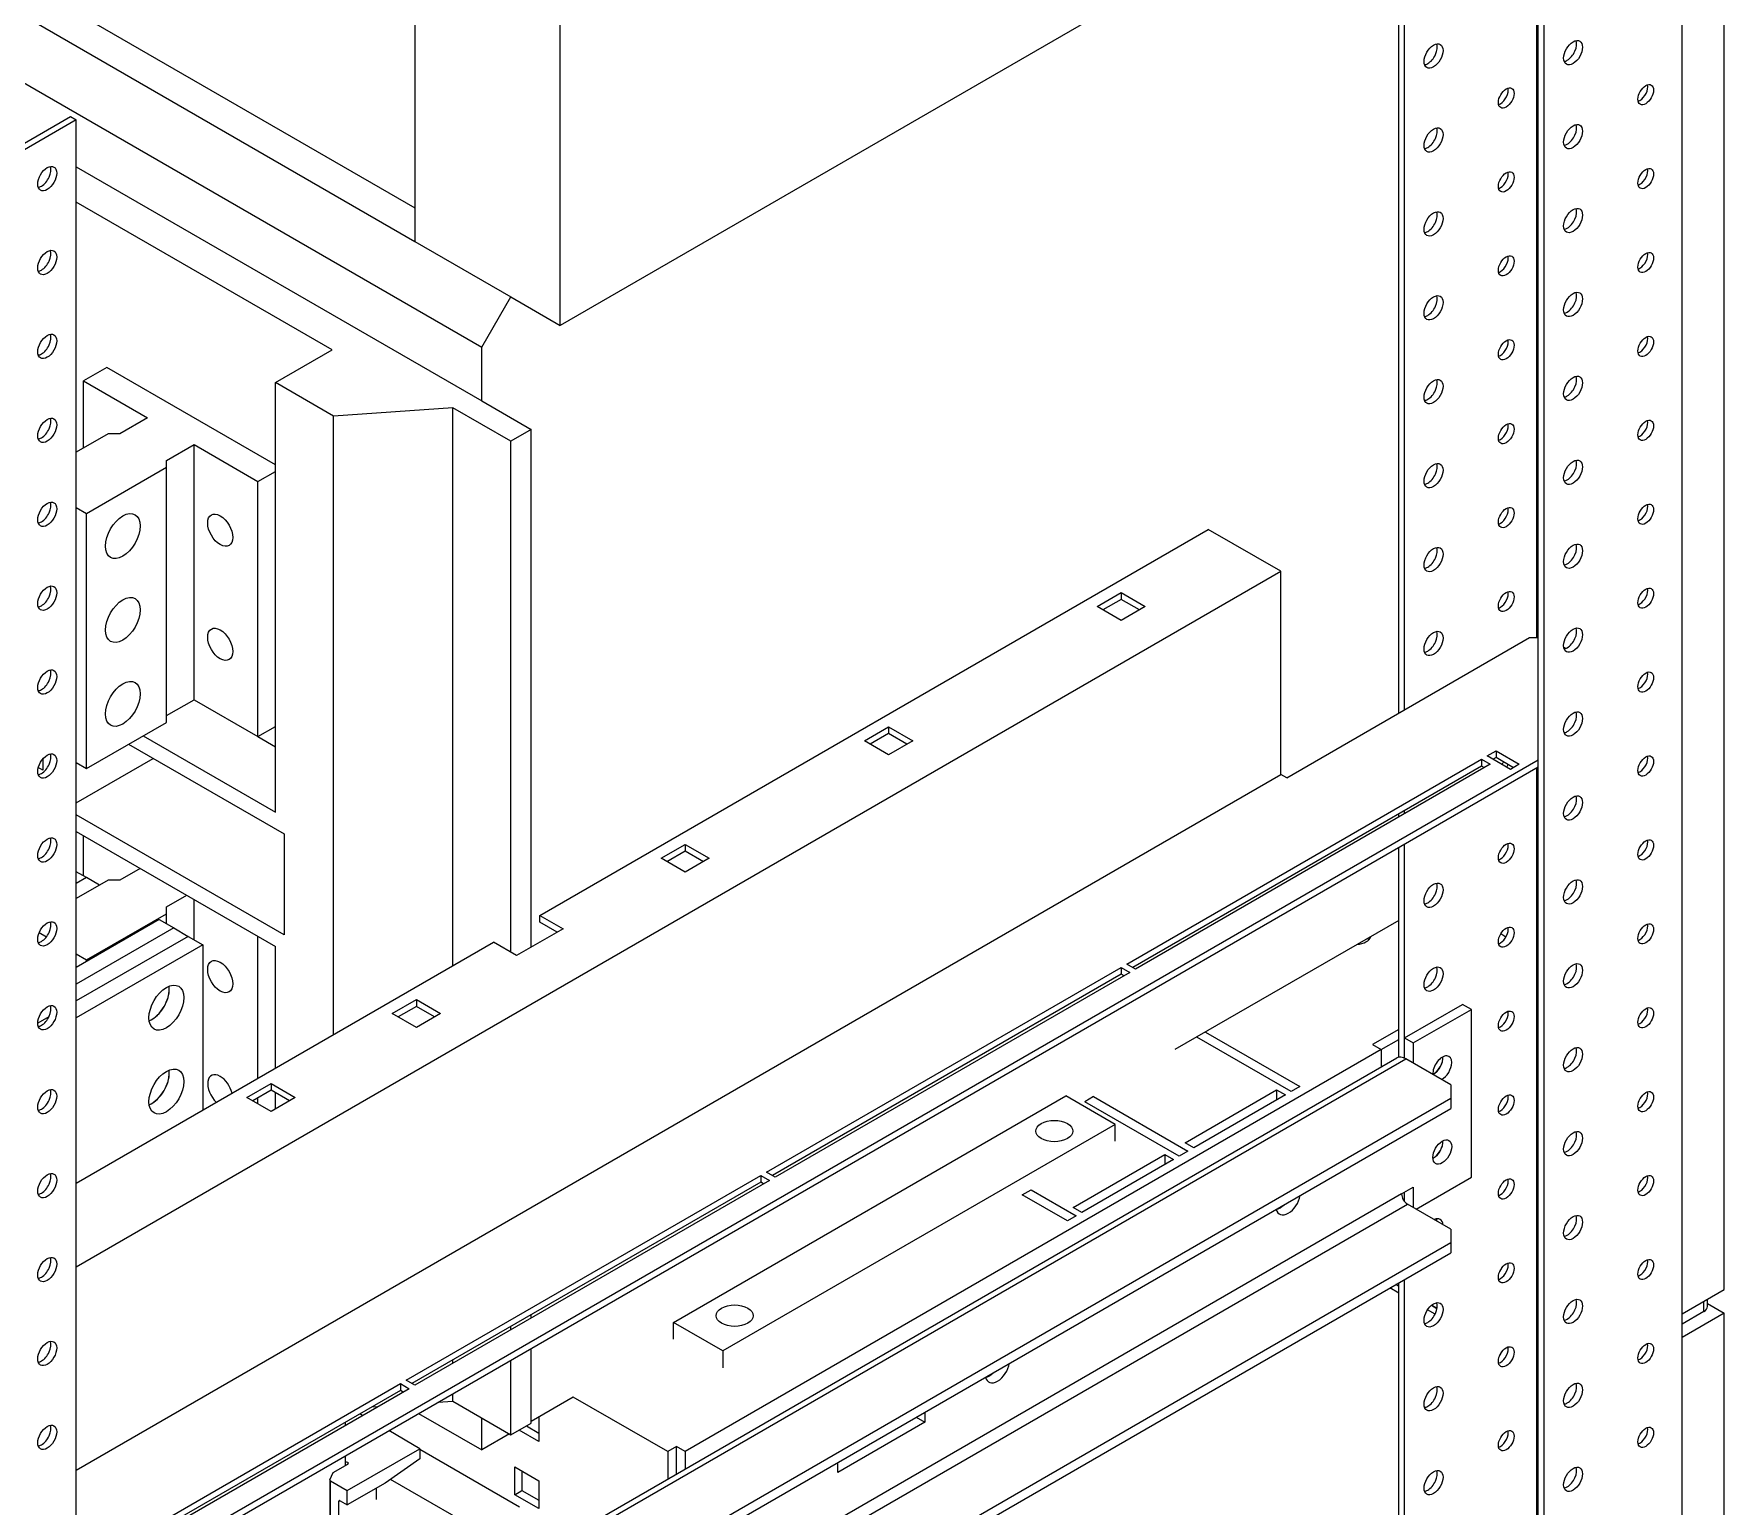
# Model space of a CAD drawing. Header units: millimetres. Extents: x -116965 to 323937, y 291661 to 566926.
# Drawn here: x -23646.8 to -23441.1, y 313918.3 to 314097.4 of the extents above; entities that cross this region are included whole.
import ezdxf

# ---------------------------------------------------------------- set-up
doc = ezdxf.new("R2010")
doc.units = ezdxf.units.MM
doc.layers.add('ALPHA', color=255, linetype='Continuous')

msp = doc.modelspace()

# ---------------------------------------------------------------- linework, layer by layer
at = {"layer": 'ALPHA'}
for p, q in [((-23463.943601, 314023.934124), (-23463.943601, 314209.074724)), ((-23480.737387, 314014.748538), (-23480.737387, 314200.195324)), ((-23480.03028, 314015.156786), (-23480.03028, 314199.787075)), ((-23446.265931, 313730.199479), (-23446.265931, 314199.685013)), ((-23463.766824, 313720.911831), (-23463.766824, 314190.397365)), ((-23463.059717, 313720.503582), (-23463.059717, 314189.989116)), ((-23441.139407, 313944.631894), (-23441.139407, 314186.72313)), ((-23759.867791, 314168.249893), (-23600.415211, 314076.189903)), ((-23776.838353, 314165.800403), (-23592.283483, 314059.247599)), ((-23761.635557, 314165.18803), (-23600.415211, 314072.10742)), ((-23600.415212, 314109.05389), (-23600.415211, 314072.10742)), ((-23512.026864, 314102.726043), (-23582.737542, 314061.901213)), ((-23582.737542, 314061.901213), (-23582.737542, 314098.847683)), ((-23658.397965, 314078.027023), (-23642.311286, 314087.314671)), ((-23641.604179, 314086.906423), (-23658.397965, 314077.210526)), ((-23642.311286, 314087.314671), (-23641.604179, 314086.906423)), ((-23641.604179, 313617.420889), (-23641.604179, 314086.906423)), ((-23641.604179, 314081.190944), (-23592.283483, 314052.715626)), ((-23610.491483, 314058.941413), (-23641.604179, 314076.904336)), ((-23600.415211, 314072.10742), (-23588.747949, 314065.371323)), ((-23592.283483, 314059.247599), (-23588.747949, 314065.371323)), ((-23588.747949, 314065.371323), (-23582.737542, 314061.901213)), ((-23617.385774, 314054.960992), (-23610.491483, 314058.941413)), ((-23592.283483, 314052.715626), (-23592.283483, 314059.247599)), ((-23637.89187, 314056.798109), (-23640.720297, 314055.165116)), ((-23640.720297, 314055.165116), (-23632.942123, 314050.674385)), ((-23640.720297, 314047.00015), (-23640.720297, 314055.165116)), ((-23617.385774, 314044.958909), (-23637.89187, 314056.798109)), ((-23617.385773, 314002.705211), (-23617.385774, 314054.960992)), ((-23610.314706, 314050.878509), (-23617.385774, 314054.960992)), ((-23592.283483, 314052.715626), (-23586.273076, 314049.245516)), ((-23632.942123, 314050.674385), (-23636.30088, 314048.735205)), ((-23595.819017, 314051.89913), (-23610.314706, 314050.878509)), ((-23610.314705, 313975.658763), (-23610.314706, 314050.878509)), ((-23595.819016, 313984.027853), (-23595.819017, 314051.89913)), ((-23588.747949, 314047.816647), (-23595.819017, 314051.89913)), ((-23637.715094, 314048.735205), (-23641.604179, 314046.489841)), ((-23636.30088, 314048.735205), (-23637.715094, 314048.735205)), ((-23586.273076, 314049.245516), (-23588.747949, 314047.816647)), ((-23586.273075, 313986.273219), (-23586.273076, 314049.245516)), ((-23630.644026, 314045.469219), (-23627.285269, 314047.408399)), ((-23627.285269, 314047.408399), (-23619.507094, 314042.917667)), ((-23627.285268, 314016.381529), (-23627.285269, 314047.408399)), ((-23588.747949, 313985.660848), (-23588.747949, 314047.816647)), ((-23640.366744, 314039.039308), (-23630.644026, 314044.652723)), ((-23630.644026, 314044.652723), (-23630.644026, 314045.469219)), ((-23630.644025, 314013.625853), (-23630.644026, 314044.652723)), ((-23619.507094, 314042.917667), (-23617.385774, 314044.142412)), ((-23619.507094, 314011.890798), (-23619.507094, 314042.917667)), ((-23641.604179, 314039.753742), (-23640.366744, 314039.039308)), ((-23640.366744, 314008.012439), (-23640.366744, 314039.039308)), ((-23585.212414, 313990.151578), (-23503.895134, 314037.100132)), ((-23495.056299, 314031.997028), (-23503.895134, 314037.100132)), ((-23641.604179, 313947.38757), (-23495.056299, 314031.997028)), ((-23495.056299, 314007.298006), (-23495.056299, 314031.997028)), ((-23517.436229, 314027.710421), (-23514.501736, 314029.404651)), ((-23514.501736, 314028.588155), (-23516.729122, 314027.302173)), ((-23514.501736, 314029.404651), (-23514.501736, 314028.588155)), ((-23514.501736, 314029.404651), (-23511.567242, 314027.710421)), ((-23512.274349, 314027.302173), (-23514.501736, 314028.588155)), ((-23514.501736, 314026.016191), (-23517.436229, 314027.710421)), ((-23511.567242, 314027.710421), (-23514.501736, 314026.016191)), ((-23494.349192, 314006.889758), (-23464.827484, 314023.934124)), ((-23464.827484, 314023.934124), (-23463.766824, 314023.934124)), ((-23460.424412, 314022.616754), (-23460.656886, 314022.750973)), ((-23630.644025, 314014.442349), (-23627.285268, 314016.381529)), ((-23627.285268, 314016.381529), (-23619.507094, 314011.890798)), ((-23640.366744, 314008.012439), (-23630.644025, 314013.625853)), ((-23633.472452, 314011.99286), (-23617.385773, 314002.705211)), ((-23619.507094, 314011.890798), (-23617.385773, 314013.115542)), ((-23619.507094, 314011.890798), (-23617.385773, 314010.666053)), ((-23545.7205, 314011.380489), (-23542.786007, 314013.07472)), ((-23542.786007, 314012.258223), (-23545.013393, 314010.972241)), ((-23542.786007, 314013.07472), (-23542.786007, 314012.258223)), ((-23542.786007, 314013.07472), (-23539.851514, 314011.380489)), ((-23540.55862, 314010.972241), (-23542.786007, 314012.258223)), ((-23635.240219, 314010.972239), (-23616.325113, 314000.051597)), ((-23542.786007, 314009.686259), (-23545.7205, 314011.380489)), ((-23539.851514, 314011.380489), (-23542.786007, 314009.686259)), ((-23469.954008, 314009.543372), (-23468.893348, 314010.155745)), ((-23467.125581, 314007.910379), (-23469.954008, 314009.543372)), ((-23468.893348, 314010.155745), (-23468.893348, 314009.339248)), ((-23468.893348, 314010.155745), (-23466.064921, 314008.522751)), ((-23645.670044, 314007.808315), (-23646.224811, 314008.128609)), ((-23645.670044, 314009.189477), (-23645.670044, 314007.808315)), ((-23641.604179, 314003.827894), (-23632.235015, 314009.237184)), ((-23463.766824, 314009.033062), (-23641.604179, 313906.358617)), ((-23641.604179, 314008.726872), (-23640.366744, 314008.012439)), ((-23641.604179, 313905.54212), (-23463.766824, 314008.216565)), ((-23513.794629, 313984.231978), (-23470.661115, 314009.135124)), ((-23470.661115, 314008.318627), (-23513.087522, 313983.82373)), ((-23469.600455, 314008.522751), (-23512.733969, 313983.619606)), ((-23470.661115, 314009.135124), (-23470.661115, 314008.318627)), ((-23470.661115, 314009.135124), (-23469.600455, 314008.522751)), ((-23470.307562, 314008.114503), (-23470.661115, 314008.318627)), ((-23468.893348, 314009.339248), (-23469.246902, 314009.135124)), ((-23466.772028, 314008.114503), (-23468.893348, 314009.339248)), ((-23466.064921, 314008.522751), (-23467.125581, 314007.910379)), ((-23463.943601, 313741.263008), (-23463.943601, 314008.114503)), ((-23641.604179, 313922.688548), (-23495.056299, 314007.298006)), ((-23494.349192, 314006.889758), (-23495.056299, 314007.298006)), ((-23616.325113, 313987.804148), (-23641.604179, 314002.399024)), ((-23480.737387, 314002.092841), (-23480.737387, 314002.501089)), ((-23480.03028, 314002.501089), (-23480.03028, 314002.909337)), ((-23641.604179, 314000.357783), (-23617.385773, 313986.375279)), ((-23640.720297, 313994.948494), (-23640.720297, 313999.847473)), ((-23616.325113, 314000.051597), (-23616.325113, 313987.804148)), ((-23570.469237, 313997.091799), (-23567.534744, 313998.78603)), ((-23567.534744, 313997.969533), (-23569.76213, 313996.683551)), ((-23567.534744, 313998.78603), (-23567.534744, 313997.969533)), ((-23567.534744, 313998.78603), (-23564.600251, 313997.091799)), ((-23565.307358, 313996.683551), (-23567.534744, 313997.969533)), ((-23480.737387, 313972.899682), (-23480.737387, 313998.418606)), ((-23480.03028, 313972.78965), (-23480.03028, 313998.826854)), ((-23640.366743, 313994.744369), (-23641.604179, 313995.458803)), ((-23633.826006, 313995.867052), (-23636.300879, 313994.438183)), ((-23567.534744, 313995.397569), (-23570.469237, 313997.091799)), ((-23564.600251, 313997.091799), (-23567.534744, 313995.397569)), ((-23640.366743, 313994.744369), (-23641.604179, 313994.029935)), ((-23640.366743, 313994.744369), (-23641.604179, 313994.029935)), ((-23637.715093, 313994.438183), (-23641.604179, 313992.192818)), ((-23638.775753, 313993.825811), (-23640.366743, 313994.744369)), ((-23636.300879, 313994.438183), (-23637.715093, 313994.438183)), ((-23630.644025, 313991.172197), (-23628.169152, 313992.601066)), ((-23630.644025, 313990.3557), (-23630.644025, 313991.172197)), ((-23627.285268, 313987.191776), (-23627.285268, 313992.090755)), ((-23631.527909, 313989.641266), (-23641.604179, 313983.823728)), ((-23640.366743, 313984.742286), (-23630.644025, 313990.3557)), ((-23631.527909, 313989.641266), (-23629.760142, 313988.620645)), ((-23630.644025, 313989.130955), (-23630.644025, 313990.3557)), ((-23585.212414, 313989.335082), (-23585.212414, 313990.151578)), ((-23585.212414, 313990.151578), (-23582.383986, 313988.518585)), ((-23583.091093, 313988.110337), (-23585.212414, 313989.335082)), ((-23480.737387, 313989.539206), (-23507.961613, 313973.821291)), ((-23646.109527, 313988.057884), (-23645.230562, 313987.550413)), ((-23629.760142, 313988.620645), (-23641.604179, 313981.782486)), ((-23629.760142, 313988.620645), (-23641.604179, 313981.782486)), ((-23627.992375, 313987.600024), (-23641.604179, 313979.741245)), ((-23627.992375, 313987.600024), (-23641.604179, 313979.741245)), ((-23629.760142, 313988.620645), (-23627.992375, 313987.600024)), ((-23627.992375, 313987.600024), (-23626.224608, 313986.579404)), ((-23619.507093, 313970.351536), (-23619.507093, 313987.600024)), ((-23582.383986, 313988.518585), (-23588.040841, 313985.252599)), ((-23467.688018, 313987.516501), (-23468.330911, 313987.887676)), ((-23641.604179, 313957.593777), (-23590.869268, 313986.885592)), ((-23626.224608, 313986.579404), (-23641.604179, 313977.700004)), ((-23641.604179, 313985.45672), (-23640.366743, 313984.742286)), ((-23626.224608, 313986.579404), (-23626.224608, 313966.473177)), ((-23617.385773, 313971.576281), (-23617.385773, 313986.375279)), ((-23588.040841, 313985.252599), (-23590.869268, 313986.885592)), ((-23640.366743, 313984.538162), (-23640.366743, 313984.742286)), ((-23557.635249, 313958.920584), (-23514.501736, 313983.82373)), ((-23514.501736, 313983.007233), (-23556.928142, 313958.512336)), ((-23513.441075, 313983.211357), (-23556.574589, 313958.308212)), ((-23514.501736, 313983.82373), (-23514.501736, 313983.007233)), ((-23514.501736, 313983.82373), (-23513.441075, 313983.211357)), ((-23514.148182, 313982.803109), (-23514.501736, 313983.007233)), ((-23512.733969, 313983.619606), (-23513.794629, 313984.231978)), ((-23603.172926, 313978.210316), (-23600.238433, 313979.904546)), ((-23600.238433, 313979.08805), (-23602.465819, 313977.802067)), ((-23600.238433, 313979.904546), (-23600.238433, 313979.08805)), ((-23600.238433, 313979.904546), (-23597.30394, 313978.210316)), ((-23598.011046, 313977.802067), (-23600.238433, 313979.08805)), ((-23480.03028, 313975.250516), (-23472.959212, 313979.332999)), ((-23478.96962, 313974.638143), (-23471.898552, 313978.720626)), ((-23471.898552, 313978.720626), (-23472.959212, 313979.332999)), ((-23471.898552, 313958.308212), (-23471.898552, 313978.720626)), ((-23644.94111, 313977.814667), (-23646.288762, 313977.0366)), ((-23644.94111, 313977.814667), (-23646.288762, 313977.0366)), ((-23600.238433, 313976.516085), (-23603.172926, 313978.210316)), ((-23597.30394, 313978.210316), (-23600.238433, 313976.516085)), ((-23493.818862, 313968.718543), (-23505.309347, 313975.352578)), ((-23504.248687, 313975.96495), (-23492.758202, 313969.330915)), ((-23480.737387, 313976.271136), (-23483.919367, 313974.434019)), ((-23482.858707, 313973.821647), (-23480.737387, 313975.046391)), ((-23480.03028, 313972.78965), (-23480.03028, 313975.250516)), ((-23480.03028, 313975.250516), (-23478.96962, 313974.638143)), ((-23478.96962, 313974.638143), (-23478.96962, 313972.188653)), ((-23641.604179, 313880.073126), (-23480.978503, 313972.810404)), ((-23641.604179, 313879.312167), (-23479.853503, 313972.698964)), ((-23482.858707, 313973.821647), (-23567.534744, 313924.933915)), ((-23483.919367, 313974.434019), (-23482.858707, 313973.821647)), ((-23482.858707, 313973.821647), (-23482.858707, 313971.724868)), ((-23474.373426, 313969.53504), (-23479.853503, 313972.698964)), ((-23620.850595, 313968.004109), (-23617.916102, 313969.698339)), ((-23617.916102, 313968.881842), (-23620.143489, 313967.59586)), ((-23617.916102, 313969.698339), (-23617.916102, 313968.881842)), ((-23617.916102, 313969.698339), (-23614.981609, 313968.004109)), ((-23615.688716, 313967.59586), (-23617.916102, 313968.881842)), ((-23617.385773, 313966.616064), (-23617.385773, 313968.575657)), ((-23506.723561, 313962.492757), (-23495.586629, 313968.922667)), ((-23495.586629, 313968.922667), (-23495.586629, 313967.697922)), ((-23495.586629, 313968.922667), (-23494.525969, 313968.310295)), ((-23492.758202, 313969.330915), (-23493.818862, 313968.718543)), ((-23474.373426, 313969.53504), (-23474.373426, 313967.902046)), ((-23641.604179, 313871.351326), (-23474.373426, 313967.902046)), ((-23641.604179, 313870.126581), (-23474.373426, 313966.677302)), ((-23617.916102, 313966.309878), (-23620.850595, 313968.004109)), ((-23619.507093, 313967.228437), (-23619.507093, 313967.963283)), ((-23614.981609, 313968.004109), (-23617.916102, 313966.309878)), ((-23568.948958, 313940.651472), (-23521.21925, 313968.208232)), ((-23515.208842, 313964.738122), (-23521.21925, 313968.208232)), ((-23507.430668, 313960.859764), (-23518.921153, 313967.493798)), ((-23517.860492, 313968.106171), (-23518.921152, 313967.493798)), ((-23517.860492, 313968.106171), (-23506.370007, 313961.472136)), ((-23494.525969, 313968.310295), (-23505.662901, 313961.880384)), ((-23474.373426, 313967.902046), (-23474.373426, 313966.677302)), ((-23515.208842, 313964.738122), (-23562.93855, 313937.181361)), ((-23515.208842, 313962.696881), (-23515.208842, 313964.738122)), ((-23505.662901, 313961.880384), (-23506.723561, 313962.492757)), ((-23520.335366, 313954.633977), (-23509.198435, 313961.063888)), ((-23508.137774, 313960.451515), (-23519.274706, 313954.021605)), ((-23509.198435, 313961.063888), (-23509.198435, 313959.839143)), ((-23509.198435, 313961.063888), (-23508.137774, 313960.451515)), ((-23506.370007, 313961.472136), (-23507.430668, 313960.859764)), ((-23601.47587, 313933.60919), (-23558.342356, 313958.512336)), ((-23558.342356, 313958.512336), (-23558.342356, 313957.695839)), ((-23558.342356, 313958.512336), (-23557.281696, 313957.899963)), ((-23556.574589, 313958.308212), (-23557.635249, 313958.920584)), ((-23478.616066, 313954.429853), (-23471.898552, 313958.308212)), ((-23480.383833, 313956.26697), (-23641.604179, 313863.18636)), ((-23558.342356, 313957.695839), (-23600.768763, 313933.200942)), ((-23557.281696, 313957.899963), (-23600.415209, 313932.996818)), ((-23557.988803, 313957.491715), (-23558.342356, 313957.695839)), ((-23521.042473, 313953.000984), (-23526.522551, 313956.164909)), ((-23526.52255, 313956.164908), (-23525.46189, 313956.77728)), ((-23525.46189, 313956.777281), (-23519.981813, 313953.613357)), ((-23480.383833, 313956.26697), (-23478.96962, 313957.083467)), ((-23480.03028, 313955.355739), (-23480.03028, 313956.471094)), ((-23480.03028, 313955.355739), (-23480.03028, 313956.471094)), ((-23478.96962, 313957.083467), (-23478.96962, 313954.633977)), ((-23641.604179, 313861.553367), (-23479.676727, 313955.042225)), ((-23519.274706, 313954.021605), (-23520.335366, 313954.633977)), ((-23474.373426, 313951.980363), (-23479.676727, 313955.042225)), ((-23519.981813, 313953.613357), (-23521.042473, 313953.000984)), ((-23474.373426, 313951.980363), (-23474.373426, 313950.34737)), ((-23641.604179, 313853.796649), (-23474.373426, 313950.34737)), ((-23474.373426, 313950.34737), (-23474.373426, 313949.122625)), ((-23641.604179, 313852.571904), (-23474.373426, 313949.122625)), ((-23480.03028, 313747.856218), (-23480.03028, 313945.856639)), ((-23468.38857, 313946.892012), (-23468.413488, 313946.906398)), ((-23480.737387, 313944.223646), (-23481.798047, 313944.836018)), ((-23480.737387, 313945.040142), (-23481.09094, 313945.244266)), ((-23481.09094, 313945.244266), (-23480.737387, 313945.040142)), ((-23480.737387, 313787.048054), (-23480.737387, 313945.44839)), ((-23446.265931, 313941.672094), (-23441.139407, 313944.631894)), ((-23476.305786, 313941.66506), (-23477.214036, 313942.189438)), ((-23476.078117, 313942.350111), (-23476.734599, 313942.729131)), ((-23476.734599, 313942.729131), (-23476.078117, 313942.350111)), ((-23443.614281, 313941.97828), (-23446.265931, 313940.447349)), ((-23441.139407, 313941.774156), (-23446.265931, 313938.814356)), ((-23443.614281, 313941.97828), (-23443.614281, 313943.203025)), ((-23443.174941, 313942.590652), (-23443.174941, 313943.456678)), ((-23443.174941, 313942.949372), (-23441.139407, 313941.774156)), ((-23441.139407, 313862.982236), (-23441.139407, 313941.774156)), ((-23588.747948, 313939.732914), (-23588.747948, 313940.141162)), ((-23586.273074, 313941.161783), (-23586.273074, 313941.570031)), ((-23568.948958, 313938.610233), (-23568.948958, 313940.651472)), ((-23562.93855, 313937.181361), (-23568.948958, 313940.651472)), ((-23595.819016, 313935.650431), (-23595.819016, 313936.05868)), ((-23588.747948, 313926.975154), (-23588.747948, 313936.05868)), ((-23586.273074, 313928.404023), (-23586.273074, 313937.487549)), ((-23562.93855, 313937.181361), (-23562.93855, 313935.140122)), ((-23600.415209, 313932.996818), (-23601.47587, 313933.60919)), ((-23641.604179, 313910.4411), (-23602.182976, 313933.200942)), ((-23601.122316, 313932.588569), (-23641.604179, 313909.216355)), ((-23602.182976, 313932.384445), (-23641.604179, 313909.624603)), ((-23602.182976, 313933.200942), (-23602.182976, 313932.384445)), ((-23602.182976, 313933.200942), (-23601.122316, 313932.588569)), ((-23601.829423, 313932.180321), (-23602.182976, 313932.384445)), ((-23595.819016, 313931.057637), (-23595.819016, 313931.976197)), ((-23581.146549, 313931.567947), (-23586.273074, 313928.608147)), ((-23569.656064, 313924.933915), (-23581.146549, 313931.56795)), ((-23606.779172, 313929.322582), (-23607.132725, 313929.526706)), ((-23605.68414, 313930.363047), (-23604.878824, 313930.419748)), ((-23599.973269, 313929.577737), (-23592.283482, 313925.138036)), ((-23597.63098, 313930.930059), (-23595.819016, 313931.057637)), ((-23595.819016, 313931.057637), (-23588.747948, 313926.975154)), ((-23538.366589, 313929.730831), (-23538.366589, 313928.506086)), ((-23608.900491, 313928.506086), (-23608.900491, 313928.097838)), ((-23599.796491, 313925.291129), (-23603.597191, 313927.485465)), ((-23592.283482, 313925.138036), (-23592.283482, 313929.016395)), ((-23588.747948, 313926.975154), (-23586.273074, 313928.404023)), ((-23585.336157, 313926.168866), (-23587.740318, 313927.556909)), ((-23586.856435, 313928.067219), (-23585.336157, 313927.189487)), ((-23585.336157, 313929.149076), (-23585.336157, 313926.168866)), ((-23538.366589, 313928.506086), (-23548.973191, 313922.382362)), ((-23539.42725, 313929.118459), (-23538.366589, 313928.506086)), ((-23608.635326, 313920.188026), (-23599.796491, 313925.291129)), ((-23599.796491, 313925.291129), (-23599.796491, 313924.066385)), ((-23588.924725, 313927.077216), (-23592.283482, 313925.138036)), ((-23568.595404, 313925.546288), (-23569.656064, 313924.933915)), ((-23568.595404, 313924.321543), (-23568.595404, 313925.546288)), ((-23567.534744, 313924.933915), (-23568.595404, 313925.546288)), ((-23610.35006, 313922.402773), (-23608.582293, 313923.423393)), ((-23608.900491, 313924.423603), (-23608.900491, 313923.239682)), ((-23599.796491, 313924.066385), (-23604.039132, 313921.101991)), ((-23587.687287, 313918.197816), (-23599.796491, 313925.189068)), ((-23569.656064, 313924.933915), (-23569.656064, 313921.61239)), ((-23568.595404, 313922.224762), (-23568.595404, 313924.321543)), ((-23567.534744, 313924.933915), (-23567.534744, 313922.837135)), ((-23548.973191, 313922.382362), (-23548.973191, 313923.607107)), ((-23610.769509, 313921.479983), (-23610.769509, 313903.10881)), ((-23610.76099, 313921.517341), (-23610.35006, 313922.402773)), ((-23610.696286, 313921.377921), (-23608.635326, 313920.188026)), ((-23610.696285, 313903.006748), (-23610.696286, 313921.377921)), ((-23604.039132, 313921.102502), (-23608.635326, 313918.448888)), ((-23604.039574, 313921.102247), (-23604.039132, 313921.101991)), ((-23604.039132, 313921.101991), (-23604.039132, 313921.102502)), ((-23590.869268, 313914.319457), (-23603.395677, 313921.551582)), ((-23588.270651, 313919.698131), (-23588.27065, 313923.086592)), ((-23588.27065, 313923.086592), (-23585.336157, 313921.392361)), ((-23587.386767, 313922.576281), (-23587.386767, 313920.208441)), ((-23585.336157, 313921.392361), (-23585.336157, 313918.0039)), ((-23608.635326, 313918.448888), (-23608.635326, 313920.188026)), ((-23605.099792, 313919.128514), (-23605.099792, 313920.49013)), ((-23588.270651, 313919.698131), (-23587.386767, 313920.208441)), ((-23585.336157, 313918.0039), (-23588.270651, 313919.698131)), ((-23587.386767, 313920.208441), (-23585.336157, 313919.024521)), ((-23609.695986, 313918.857136), (-23609.519209, 313918.959198)), ((-23609.695986, 313918.857136), (-23609.695986, 313904.372487)), ((-23609.519209, 313918.959198), (-23608.635326, 313918.448888))]:
    msp.add_line(p, q, dxfattribs=at)
for centre, major_axis, ratio, start_param, end_param in [((-23476.494746, 314094.663141), (0.8125, 1.407291), 0.5773502692, 2.3561944902, 8.6393797974), ((-23477.201853, 314095.071389), (0.8125, 1.407291), 0.5773502692, 3.926990817, 5.8329886172), ((-23459.524183, 314095.071389), (0.8125, 1.407291), 0.5773502692, 2.3561944902, 8.6393797974), ((-23460.23129, 314095.479637), (0.8125, 1.407291), 0.5773502692, 3.926990817, 5.8329886172), ((-23460.23129, 314095.479637), (0.8125, 1.407291), 0.5773502692, 3.5917893435, 3.926990817), ((-23477.201853, 314095.071389), (0.8125, 1.407291), 0.5773502692, 3.5917893435, 3.926990817), ((-23467.655911, 314089.560037), (0.675, 1.169134), 0.5773502692, 2.3561944902, 8.6393797974), ((-23468.363018, 314089.968285), (0.675, 1.169134), 0.5773502692, 3.926990817, 5.7318997087), ((-23450.685348, 314089.968285), (0.675, 1.169134), 0.5773502692, 2.3561944902, 8.6393797974), ((-23451.392455, 314090.376534), (0.675, 1.169134), 0.5773502692, 3.926990817, 5.7318997087), ((-23468.363018, 314089.968285), (0.675, 1.169134), 0.5773502692, 3.692878252, 3.926990817), ((-23451.392455, 314090.376534), (0.675, 1.169134), 0.5773502692, 3.692878252, 3.926990817), ((-23476.494746, 314084.456933), (0.8125, 1.407291), 0.5773502692, 2.3561944902, 8.6393797974), ((-23477.201853, 314084.865182), (0.8125, 1.407291), 0.5773502692, 3.926990817, 5.8329886172), ((-23459.524183, 314084.865182), (0.8125, 1.407291), 0.5773502692, 2.3561944902, 8.6393797974), ((-23460.23129, 314085.27343), (0.8125, 1.407291), 0.5773502692, 3.926990817, 5.8329886172), ((-23477.201853, 314084.865182), (0.8125, 1.407291), 0.5773502692, 3.5917893435, 3.926990817), ((-23460.23129, 314085.27343), (0.8125, 1.407291), 0.5773502692, 3.5917893435, 3.926990817), ((-23645.139713, 314079.762078), (0.8125, 1.407291), 0.5773502692, 2.3561944902, 8.6393797974), ((-23645.84682, 314080.170326), (0.8125, 1.407291), 0.5773502692, 3.926990817, 5.8329886172), ((-23467.655911, 314079.35383), (0.675, 1.169134), 0.5773502692, 2.3561944902, 8.6393797974), ((-23468.363018, 314079.762078), (0.675, 1.169134), 0.5773502692, 3.926990817, 5.7318997087), ((-23450.685348, 314079.762078), (0.675, 1.169134), 0.5773502692, 2.3561944902, 8.6393797974), ((-23451.392455, 314080.170326), (0.675, 1.169134), 0.5773502692, 3.926990817, 5.7318997087), ((-23645.84682, 314080.170326), (0.8125, 1.407291), 0.5773502692, 3.5917893435, 3.926990817), ((-23468.363018, 314079.762078), (0.675, 1.169134), 0.5773502692, 3.692878252, 3.926990817), ((-23451.392455, 314080.170326), (0.675, 1.169134), 0.5773502692, 3.692878252, 3.926990817), ((-23476.494746, 314074.250726), (0.8125, 1.407291), 0.5773502692, 2.3561944902, 8.6393797974), ((-23477.201853, 314074.658974), (0.8125, 1.407291), 0.5773502692, 3.926990817, 5.8329886172), ((-23459.524183, 314074.658974), (0.8125, 1.407291), 0.5773502692, 2.3561944902, 8.6393797974), ((-23460.23129, 314075.067223), (0.8125, 1.407291), 0.5773502692, 3.926990817, 5.8329886172), ((-23477.201853, 314074.658974), (0.8125, 1.407291), 0.5773502692, 3.5917893435, 3.926990817), ((-23460.23129, 314075.067223), (0.8125, 1.407291), 0.5773502692, 3.5917893435, 3.926990817), ((-23645.139713, 314069.555871), (0.8125, 1.407291), 0.5773502692, 2.3561944902, 8.6393797974), ((-23645.84682, 314069.964119), (0.8125, 1.407291), 0.5773502692, 3.926990817, 5.8329886172), ((-23467.655911, 314069.147622), (0.675, 1.169134), 0.5773502692, 2.3561944902, 8.6393797974), ((-23468.363018, 314069.555871), (0.675, 1.169134), 0.5773502692, 3.926990817, 5.7318997087), ((-23450.685348, 314069.555871), (0.675, 1.169134), 0.5773502692, 2.3561944902, 8.6393797974), ((-23451.392455, 314069.964119), (0.675, 1.169134), 0.5773502692, 3.926990817, 5.7318997087), ((-23645.84682, 314069.964119), (0.8125, 1.407291), 0.5773502692, 3.5917893435, 3.926990817), ((-23468.363018, 314069.555871), (0.675, 1.169134), 0.5773502692, 3.692878252, 3.926990817), ((-23451.392455, 314069.964119), (0.675, 1.169134), 0.5773502692, 3.692878252, 3.926990817), ((-23476.494746, 314064.044519), (0.8125, 1.407291), 0.5773502692, 2.3561944902, 8.6393797974), ((-23477.201853, 314064.452767), (0.8125, 1.407291), 0.5773502692, 3.926990817, 5.8329886172), ((-23459.524183, 314064.452767), (0.8125, 1.407291), 0.5773502692, 2.3561944902, 8.6393797974), ((-23460.23129, 314064.861015), (0.8125, 1.407291), 0.5773502692, 3.926990817, 5.8329886172), ((-23477.201853, 314064.452767), (0.8125, 1.407291), 0.5773502692, 3.5917893435, 3.926990817), ((-23460.23129, 314064.861015), (0.8125, 1.407291), 0.5773502692, 3.5917893435, 3.926990817), ((-23645.139713, 314059.349664), (0.8125, 1.407291), 0.5773502692, 2.3561944902, 8.6393797974), ((-23645.84682, 314059.757912), (0.8125, 1.407291), 0.5773502692, 3.926990817, 5.8329886172), ((-23467.655911, 314058.941415), (0.675, 1.169134), 0.5773502692, 2.3561944902, 8.6393797974), ((-23468.363018, 314059.349664), (0.675, 1.169134), 0.5773502692, 3.926990817, 5.7318997087), ((-23450.685348, 314059.349664), (0.675, 1.169134), 0.5773502692, 2.3561944902, 8.6393797974), ((-23451.392455, 314059.757912), (0.675, 1.169134), 0.5773502692, 3.926990817, 5.7318997087), ((-23645.84682, 314059.757912), (0.8125, 1.407291), 0.5773502692, 3.5917893435, 3.926990817), ((-23468.363018, 314059.349664), (0.675, 1.169134), 0.5773502692, 3.692878252, 3.926990817), ((-23451.392455, 314059.757912), (0.675, 1.169134), 0.5773502692, 3.692878252, 3.926990817), ((-23476.494746, 314053.838312), (0.8125, 1.407291), 0.5773502692, 2.3561944902, 8.6393797974), ((-23477.201853, 314054.24656), (0.8125, 1.407291), 0.5773502692, 3.926990817, 5.8329886172), ((-23459.524183, 314054.24656), (0.8125, 1.407291), 0.5773502692, 2.3561944902, 8.6393797974), ((-23460.23129, 314054.654808), (0.8125, 1.407291), 0.5773502692, 3.926990817, 5.8329886172), ((-23477.201853, 314054.24656), (0.8125, 1.407291), 0.5773502692, 3.5917893435, 3.926990817), ((-23460.23129, 314054.654808), (0.8125, 1.407291), 0.5773502692, 3.5917893435, 3.926990817), ((-23645.139713, 314049.143456), (0.8125, 1.407291), 0.5773502692, 2.3561944902, 8.6393797974), ((-23645.84682, 314049.551705), (0.8125, 1.407291), 0.5773502692, 3.926990817, 5.8329886172), ((-23467.655911, 314048.735208), (0.675, 1.169134), 0.5773502692, 2.3561944902, 8.6393797974), ((-23468.363018, 314049.143456), (0.675, 1.169134), 0.5773502692, 3.926990817, 5.7318997087), ((-23450.685348, 314049.143456), (0.675, 1.169134), 0.5773502692, 2.3561944902, 8.6393797974), ((-23451.392455, 314049.551705), (0.675, 1.169134), 0.5773502692, 3.926990817, 5.7318997087), ((-23645.84682, 314049.551705), (0.8125, 1.407291), 0.5773502692, 3.5917893435, 3.926990817), ((-23468.363018, 314049.143456), (0.675, 1.169134), 0.5773502692, 3.692878252, 3.926990817), ((-23451.392455, 314049.551705), (0.675, 1.169134), 0.5773502692, 3.692878252, 3.926990817), ((-23476.494746, 314043.632104), (0.8125, 1.407291), 0.5773502692, 2.3561944902, 8.6393797974), ((-23477.201853, 314044.040353), (0.8125, 1.407291), 0.5773502692, 3.926990817, 5.8329886172), ((-23459.524183, 314044.040353), (0.8125, 1.407291), 0.5773502692, 2.3561944902, 8.6393797974), ((-23460.23129, 314044.448601), (0.8125, 1.407291), 0.5773502692, 3.926990817, 5.8329886172), ((-23477.201853, 314044.040353), (0.8125, 1.407291), 0.5773502692, 3.5917893435, 3.926990817), ((-23460.23129, 314044.448601), (0.8125, 1.407291), 0.5773502692, 3.5917893435, 3.926990817), ((-23645.139713, 314038.937249), (0.8125, 1.407291), 0.5773502692, 2.3561944902, 8.6393797974), ((-23645.84682, 314039.345497), (0.8125, 1.407291), 0.5773502692, 3.926990817, 5.8329886172), ((-23635.947327, 314036.283633), (1.5, 2.598076), 0.5773502692, 2.3561944902, 8.6393797974), ((-23624.103288, 314036.998067), (-1.075, 1.861955), 0.5773502606, 0.7853981559, 7.0685834631), ((-23467.655911, 314038.529001), (0.675, 1.169134), 0.5773502692, 2.3561944902, 8.6393797974), ((-23468.363018, 314038.937249), (0.675, 1.169134), 0.5773502692, 3.926990817, 5.7318997087), ((-23450.685348, 314038.937249), (0.675, 1.169134), 0.5773502692, 2.3561944902, 8.6393797974), ((-23451.392455, 314039.345497), (0.675, 1.169134), 0.5773502692, 3.926990817, 5.7318997087), ((-23645.84682, 314039.345497), (0.8125, 1.407291), 0.5773502692, 3.5917893435, 3.926990817), ((-23468.363018, 314038.937249), (0.675, 1.169134), 0.5773502692, 3.692878252, 3.926990817), ((-23451.392455, 314039.345497), (0.675, 1.169134), 0.5773502692, 3.692878252, 3.926990817), ((-23476.494746, 314033.425897), (0.8125, 1.407291), 0.5773502692, 2.3561944902, 8.6393797974), ((-23477.201853, 314033.834145), (0.8125, 1.407291), 0.5773502692, 3.926990817, 5.8329886172), ((-23459.524183, 314033.834145), (0.8125, 1.407291), 0.5773502692, 2.3561944902, 8.6393797974), ((-23460.23129, 314034.242394), (0.8125, 1.407291), 0.5773502692, 3.926990817, 5.8329886172), ((-23477.201853, 314033.834145), (0.8125, 1.407291), 0.5773502692, 3.5917893435, 3.926990817), ((-23460.23129, 314034.242394), (0.8125, 1.407291), 0.5773502692, 3.5917893435, 3.926990817), ((-23645.139713, 314028.731042), (0.8125, 1.407291), 0.5773502692, 2.3561944902, 8.6393797974), ((-23645.84682, 314029.13929), (0.8125, 1.407291), 0.5773502692, 3.926990817, 5.8329886172), ((-23450.685348, 314028.731042), (0.675, 1.169134), 0.5773502692, 2.3561944902, 8.6393797974), ((-23635.947327, 314026.077425), (1.5, 2.598076), 0.5773502692, 2.3561944902, 8.6393797974), ((-23467.655911, 314028.322793), (0.675, 1.169134), 0.5773502692, 2.3561944902, 8.6393797974), ((-23468.363018, 314028.731042), (0.675, 1.169134), 0.5773502692, 3.926990817, 5.7318997087), ((-23451.392455, 314029.13929), (0.675, 1.169134), 0.5773502692, 3.692878252, 3.926990817), ((-23451.392455, 314029.13929), (0.675, 1.169134), 0.5773502692, 3.926990817, 5.7318997087), ((-23645.84682, 314029.13929), (0.8125, 1.407291), 0.5773502692, 3.5917893435, 3.926990817), ((-23468.363018, 314028.731042), (0.675, 1.169134), 0.5773502692, 3.692878252, 3.926990817), ((-23624.103288, 314023.117625), (-1.075, 1.861955), 0.5773502606, 0.7853981559, 7.0685834631), ((-23476.494746, 314023.21969), (0.8125, 1.407291), 0.5773502692, 2.3561944902, 8.6393797974), ((-23477.201853, 314023.627938), (0.8125, 1.407291), 0.5773502692, 3.926990817, 5.8329886172), ((-23459.524183, 314023.627938), (0.8125, 1.407291), 0.5773502692, 2.3561944902, 8.6393797974), ((-23460.23129, 314024.036186), (0.8125, 1.407291), 0.5773502692, 3.926990817, 5.8329886172), ((-23477.201853, 314023.627938), (0.8125, 1.407291), 0.5773502692, 3.5917893435, 3.926990817), ((-23460.23129, 314024.036186), (0.8125, 1.407291), 0.5773502692, 3.5917893435, 3.926990817), ((-23645.139713, 314018.524834), (0.8125, 1.407291), 0.5773502692, 2.3561944902, 8.6393797974), ((-23645.84682, 314018.933083), (0.8125, 1.407291), 0.5773502692, 3.926990817, 5.8329886172), ((-23450.685348, 314018.524834), (0.675, 1.169134), 0.5773502692, 2.3561944902, 8.6393797974), ((-23635.947326, 314015.871218), (1.5, 2.598076), 0.5773502692, 2.3561944902, 8.6393797974), ((-23451.392455, 314018.933083), (0.675, 1.169134), 0.5773502692, 3.692878252, 3.926990817), ((-23451.392455, 314018.933083), (0.675, 1.169134), 0.5773502692, 3.926990817, 5.7318997087), ((-23645.84682, 314018.933083), (0.8125, 1.407291), 0.5773502692, 3.5917893435, 3.926990817), ((-23459.524183, 314013.421731), (0.8125, 1.407291), 0.5773502692, 2.3561944902, 8.6393797974), ((-23460.23129, 314013.829979), (0.8125, 1.407291), 0.5773502692, 3.926990817, 5.8329886172), ((-23460.23129, 314013.829979), (0.8125, 1.407291), 0.5773502692, 3.5917893435, 3.926990817), ((-23645.139713, 314008.318627), (0.8125, 1.407291), 0.5773502692, 2.3561944902, 8.6393797974), ((-23645.84682, 314008.726875), (0.8125, 1.407291), 0.5773502692, 3.926990817, 5.8329886172), ((-23450.685348, 314008.318627), (0.675, 1.169134), 0.5773502692, 2.3561944902, 8.6393797974), ((-23451.392455, 314008.726875), (0.675, 1.169134), 0.5773502692, 3.926990817, 5.7318997087), ((-23467.655911, 314007.910379), (0.675, 1.169134), 0.5773502692, 1.0947035743, 1.3730923532), ((-23468.363018, 314008.318627), (0.675, 1.169134), 0.5773502692, 4.9100929539, 5.1884817329), ((-23451.392455, 314008.726875), (0.675, 1.169134), 0.5773502692, 3.692878252, 3.926990817), ((-23645.84682, 314008.726875), (0.8125, 1.407291), 0.5773502692, 3.5917893435, 3.926990817), ((-23459.524183, 314003.215524), (0.8125, 1.407291), 0.5773502692, 2.3561944902, 8.6393797974), ((-23460.23129, 314003.623772), (0.8125, 1.407291), 0.5773502692, 3.926990817, 5.8329886172), ((-23460.23129, 314003.623772), (0.8125, 1.407291), 0.5773502692, 3.5917893435, 3.926990817), ((-23645.139713, 313998.11242), (0.8125, 1.407291), 0.5773502692, 2.3561944902, 8.6393797974), ((-23645.84682, 313998.520668), (0.8125, 1.407291), 0.5773502692, 3.926990817, 5.8329886172), ((-23450.685348, 313998.11242), (0.675, 1.169134), 0.5773502692, 2.3561944902, 8.6393797974), ((-23451.392455, 313998.520668), (0.675, 1.169134), 0.5773502692, 3.926990817, 5.7318997087), ((-23645.84682, 313998.520668), (0.8125, 1.407291), 0.5773502692, 3.5917893435, 3.926990817), ((-23467.655911, 313997.704172), (0.675, 1.169134), 0.5773502692, 2.3561944902, 8.6393797974), ((-23468.363018, 313998.11242), (0.675, 1.169134), 0.5773502692, 3.926990817, 5.7318997087), ((-23451.392455, 313998.520668), (0.675, 1.169134), 0.5773502692, 3.692878252, 3.926990817), ((-23468.363018, 313998.11242), (0.675, 1.169134), 0.5773502692, 3.692878252, 3.926990817), ((-23476.494746, 313992.601068), (0.8125, 1.407291), 0.5773502692, 2.3561944902, 8.6393797974), ((-23477.201853, 313993.009316), (0.8125, 1.407291), 0.5773502692, 3.926990817, 5.8329886172), ((-23459.524183, 313993.009316), (0.8125, 1.407291), 0.5773502692, 2.3561944902, 8.6393797974), ((-23460.23129, 313993.417565), (0.8125, 1.407291), 0.5773502692, 3.926990817, 5.8329886172), ((-23477.201853, 313993.009316), (0.8125, 1.407291), 0.5773502692, 3.5917893435, 3.926990817), ((-23460.23129, 313993.417565), (0.8125, 1.407291), 0.5773502692, 3.5917893435, 3.926990817), ((-23645.139713, 313987.906213), (0.8125, 1.407291), 0.5773502692, 2.3561944902, 8.6393797974), ((-23645.84682, 313988.314461), (0.8125, 1.407291), 0.5773502692, 3.926990817, 5.8329886172), ((-23450.685348, 313987.906213), (0.675, 1.169134), 0.5773502692, 2.3561944902, 8.6393797974), ((-23451.392455, 313988.314461), (0.675, 1.169134), 0.5773502692, 3.926990817, 5.7318997087), ((-23645.84682, 313988.314461), (0.8125, 1.407291), 0.5773502692, 3.5917893435, 3.926990817), ((-23486.217464, 313987.80415), (-2.125, 0), 0.5773502606, 1.7530023183, 2.9593867366), ((-23486.217464, 313986.579405), (-2.125, 0), 0.5773502606, 3.6641919888, 3.8090711506), ((-23467.655911, 313987.497964), (0.675, 1.169134), 0.5773502692, 2.3561944902, 8.6393797974), ((-23468.363018, 313987.906213), (0.675, 1.169134), 0.5773502692, 3.926990817, 5.7318997087), ((-23451.392455, 313988.314461), (0.675, 1.169134), 0.5773502692, 3.692878252, 3.926990817), ((-23624.103287, 313982.701045), (-1.075, 1.861955), 0.5773502606, 0.7853981559, 7.0685834631), ((-23468.363018, 313987.906213), (0.675, 1.169134), 0.5773502692, 3.692878252, 3.926990817), ((-23476.494746, 313982.394861), (0.8125, 1.407291), 0.5773502692, 2.3561944902, 8.6393797974), ((-23477.201853, 313982.803109), (0.8125, 1.407291), 0.5773502692, 3.926990817, 5.8329886172), ((-23459.524183, 313982.803109), (0.8125, 1.407291), 0.5773502692, 2.3561944902, 8.6393797974), ((-23460.23129, 313983.211357), (0.8125, 1.407291), 0.5773502692, 3.926990817, 5.8329886172), ((-23630.644025, 313978.924748), (1.5, 2.598076), 0.5773502692, 2.3561944902, 8.6393797974), ((-23632.411792, 313979.945369), (1.5, 2.598076), 0.5773502692, 3.7717298997, 5.6530480611), ((-23632.411792, 313979.945369), (1.5, 2.598076), 0.5773502692, 3.9269908319, 5.6530480611), ((-23477.201853, 313982.803109), (0.8125, 1.407291), 0.5773502692, 3.5917893435, 3.926990817), ((-23460.23129, 313983.211357), (0.8125, 1.407291), 0.5773502692, 3.5917893435, 3.926990817), ((-23645.139713, 313977.700005), (0.8125, 1.407291), 0.5773502692, 2.3561944902, 8.6393797974), ((-23645.84682, 313978.108254), (0.8125, 1.407291), 0.5773502692, 3.926990817, 5.8329886172), ((-23467.655911, 313977.291757), (0.675, 1.169134), 0.5773502692, 2.3561944902, 8.6393797974), ((-23450.685348, 313977.700005), (0.675, 1.169134), 0.5773502692, 2.3561944902, 8.6393797974), ((-23451.392455, 313978.108254), (0.675, 1.169134), 0.5773502692, 3.926990817, 5.7318997087), ((-23645.84682, 313978.108254), (0.8125, 1.407291), 0.5773502692, 3.5917893435, 3.926990817), ((-23632.411792, 313979.945369), (1.5, 2.598076), 0.5773502692, 3.7717298997, 3.9269908319), ((-23468.363018, 313977.700005), (0.675, 1.169134), 0.5773502692, 3.926990817, 5.7318997087), ((-23451.392455, 313978.108254), (0.675, 1.169134), 0.5773502692, 3.692878252, 3.926990817), ((-23468.363018, 313977.700005), (0.675, 1.169134), 0.5773502692, 3.692878252, 3.926990817), ((-23479.853503, 313970.861847), (-1.125, 1.948557), 0.5773502692, 5.4977871438, 6.2831853072), ((-23475.434086, 313971.576281), (0.8125, 1.407291), 0.5773502692, 5.4977871438, 8.7196052385), ((-23476.494746, 313972.188653), (0.8125, 1.407291), 0.5773502692, 3.8527538677, 5.5720240931), ((-23476.494746, 313972.188653), (0.8125, 1.407291), 0.5773502692, 3.926990817, 5.5720240931), ((-23459.524183, 313972.596902), (0.8125, 1.407291), 0.5773502692, 2.3561944902, 8.6393797974), ((-23460.23129, 313973.00515), (0.8125, 1.407291), 0.5773502692, 3.926990817, 5.8329886172), ((-23630.644025, 313968.718541), (1.5, 2.598076), 0.5773502692, 2.3561944902, 8.6393797974), ((-23632.411792, 313969.739162), (1.5, 2.598076), 0.5773502692, 3.7717298997, 5.6530480611), ((-23632.411792, 313969.739162), (1.5, 2.598076), 0.5773502692, 3.9269908319, 5.6530480611), ((-23624.103287, 313968.820603), (-1.075, 1.861955), 0.5773502606, 5.4977871363, 8.3232331306), ((-23624.103287, 313968.820603), (-1.075, 1.861955), 0.5773502606, 4.2431374689, 5.4977871363), ((-23476.494746, 313972.188653), (0.8125, 1.407291), 0.5773502692, 3.8527538677, 3.926990817), ((-23475.434086, 313971.576281), (0.8125, 1.407291), 0.5773502692, 3.8467653759, 5.4977871438), ((-23460.23129, 313973.00515), (0.8125, 1.407291), 0.5773502692, 3.5917893435, 3.926990817), ((-23645.139713, 313967.493798), (0.8125, 1.407291), 0.5773502692, 2.3561944902, 8.6393797974), ((-23645.84682, 313967.902046), (0.8125, 1.407291), 0.5773502692, 3.926990817, 5.8329886172), ((-23467.655911, 313967.08555), (0.675, 1.169134), 0.5773502692, 2.3561944902, 8.6393797974), ((-23450.685348, 313967.493798), (0.675, 1.169134), 0.5773502692, 2.3561944902, 8.6393797974), ((-23451.392455, 313967.902046), (0.675, 1.169134), 0.5773502692, 3.926990817, 5.7318997087), ((-23645.84682, 313967.902046), (0.8125, 1.407291), 0.5773502692, 3.5917893435, 3.926990817), ((-23632.411792, 313969.739162), (1.5, 2.598076), 0.5773502692, 3.7717298997, 3.9269908319), ((-23468.363018, 313967.493798), (0.675, 1.169134), 0.5773502692, 3.692878252, 3.926990817), ((-23468.363018, 313967.493798), (0.675, 1.169134), 0.5773502692, 3.926990817, 5.7318997087), ((-23451.392455, 313967.902046), (0.675, 1.169134), 0.5773502692, 3.692878252, 3.926990817), ((-23522.633464, 313963.921625), (-2.25, 0), 0.5773502778, 2.3561944827, 8.6393797899), ((-23475.434086, 313961.370074), (0.8125, 1.407291), 0.5773502692, 2.3561944902, 8.6393797974), ((-23476.494746, 313961.982446), (0.8125, 1.407291), 0.5773502692, 3.8527538677, 5.5720240931), ((-23476.494746, 313961.982446), (0.8125, 1.407291), 0.5773502692, 3.926990817, 5.5720240931), ((-23459.524183, 313962.390695), (0.8125, 1.407291), 0.5773502692, 2.3561944902, 8.6393797974), ((-23460.23129, 313962.798943), (0.8125, 1.407291), 0.5773502692, 3.926990817, 5.8329886172), ((-23476.494746, 313961.982446), (0.8125, 1.407291), 0.5773502692, 3.8527538677, 3.926990817), ((-23460.23129, 313962.798943), (0.8125, 1.407291), 0.5773502692, 3.5917893435, 3.926990817), ((-23645.139713, 313957.287591), (0.8125, 1.407291), 0.5773502692, 2.3561944902, 8.6393797974), ((-23645.84682, 313957.695839), (0.8125, 1.407291), 0.5773502692, 3.926990817, 5.8329886172), ((-23467.655911, 313956.879343), (0.675, 1.169134), 0.5773502692, 2.3561944902, 8.6393797974), ((-23450.685348, 313957.287591), (0.675, 1.169134), 0.5773502692, 2.3561944902, 8.6393797974), ((-23451.392455, 313957.695839), (0.675, 1.169134), 0.5773502692, 3.926990817, 5.7318997087), ((-23645.84682, 313957.695839), (0.8125, 1.407291), 0.5773502692, 3.5917893435, 3.926990817), ((-23494.172416, 313955.654598), (1.0625, 1.840304), 0.5773502692, 2.593715661, 5.260265973), ((-23479.676727, 313955.858722), (-0.5, 0.866025), 0.5773502692, 0.7853981634, 2.3561944902), ((-23468.363018, 313957.287591), (0.675, 1.169134), 0.5773502692, 3.692878252, 3.926990817), ((-23468.363018, 313957.287591), (0.675, 1.169134), 0.5773502692, 3.926990817, 5.7318997087), ((-23451.392455, 313957.695839), (0.675, 1.169134), 0.5773502692, 3.692878252, 3.926990817), ((-23495.233076, 313956.26697), (1.0625, 1.840304), 0.5773502692, 3.6641919759, 4.2716919968), ((-23476.494746, 313951.776239), (0.8125, 1.407291), 0.5773502692, 5.5780125849, 6.9883580295), ((-23477.201853, 313952.184487), (0.8125, 1.407291), 0.5773502692, 5.5780125849, 5.8329886172), ((-23459.524183, 313952.184487), (0.8125, 1.407291), 0.5773502692, 2.3561944902, 8.6393797974), ((-23460.23129, 313952.592736), (0.8125, 1.407291), 0.5773502692, 3.926990817, 5.8329886172), ((-23460.23129, 313952.592736), (0.8125, 1.407291), 0.5773502692, 3.5917893435, 3.926990817), ((-23645.139713, 313947.081384), (0.8125, 1.407291), 0.5773502692, 2.3561944902, 8.6393797974), ((-23645.84682, 313947.489632), (0.8125, 1.407291), 0.5773502692, 3.926990817, 5.8329886172), ((-23467.655911, 313946.673135), (0.675, 1.169134), 0.5773502692, 2.3561944902, 8.6393797974), ((-23468.363018, 313947.081384), (0.675, 1.169134), 0.5773502692, 3.926990817, 5.7318997087), ((-23450.685348, 313947.081384), (0.675, 1.169134), 0.5773502692, 2.3561944902, 8.6393797974), ((-23451.392455, 313947.489632), (0.675, 1.169134), 0.5773502692, 3.926990817, 5.7318997087), ((-23645.84682, 313947.489632), (0.8125, 1.407291), 0.5773502692, 3.5917893435, 3.926990817), ((-23468.363018, 313947.081384), (0.675, 1.169134), 0.5773502692, 3.692878252, 3.926990817), ((-23469.070125, 313947.489632), (0.775, 1.342339), 0.5773502692, 4.5048673228, 4.919910638), ((-23451.392455, 313947.489632), (0.675, 1.169134), 0.5773502692, 3.692878252, 3.926990817), ((-23561.524337, 313941.467969), (-2.25, 0), 0.5773502778, 2.3561944827, 8.6393797899), ((-23476.494746, 313941.570032), (0.8125, 1.407291), 0.5773502692, 2.3561944902, 8.6393797974), ((-23477.201853, 313941.97828), (0.8125, 1.407291), 0.5773502692, 3.926990817, 5.8329886172), ((-23459.524183, 313941.97828), (0.8125, 1.407291), 0.5773502692, 2.3561944902, 8.6393797974), ((-23460.23129, 313942.386528), (0.8125, 1.407291), 0.5773502692, 3.926990817, 5.8329886172), ((-23444.674941, 313942.590652), (-1.5, 0), 0.5773502692, 2.3561944902, 3.1415926536), ((-23477.201853, 313941.97828), (0.8125, 1.407291), 0.5773502692, 3.5917893435, 3.926990817), ((-23460.23129, 313942.386528), (0.8125, 1.407291), 0.5773502692, 3.5917893435, 3.926990817), ((-23645.139713, 313936.875176), (0.8125, 1.407291), 0.5773502692, 2.3561944902, 8.6393797974), ((-23645.84682, 313937.283425), (0.8125, 1.407291), 0.5773502692, 3.926990817, 5.8329886172), ((-23467.655911, 313936.466928), (0.675, 1.169134), 0.5773502692, 2.3561944902, 8.6393797974), ((-23468.363018, 313936.875176), (0.675, 1.169134), 0.5773502692, 3.926990817, 5.7318997087), ((-23450.685348, 313936.875176), (0.675, 1.169134), 0.5773502692, 2.3561944902, 8.6393797974), ((-23451.392455, 313937.283425), (0.675, 1.169134), 0.5773502692, 3.926990817, 5.7318997087), ((-23645.84682, 313937.283425), (0.8125, 1.407291), 0.5773502692, 3.5917893435, 3.926990817), ((-23529.527755, 313935.242183), (1.0625, 1.840304), 0.5773502692, 2.593715661, 5.260265973), ((-23468.363018, 313936.875176), (0.675, 1.169134), 0.5773502692, 3.692878252, 3.926990817), ((-23469.070125, 313937.283425), (0.775, 1.342339), 0.5773502692, 4.5048673228, 4.919910638), ((-23451.392455, 313937.283425), (0.675, 1.169134), 0.5773502692, 3.692878252, 3.926990817), ((-23530.588415, 313935.854556), (1.0625, 1.840304), 0.5773502692, 3.6641919759, 4.2716919968), ((-23459.524183, 313931.772073), (0.8125, 1.407291), 0.5773502692, 2.3561944902, 8.6393797974), ((-23476.494746, 313931.363824), (0.8125, 1.407291), 0.5773502692, 2.3561944902, 8.6393797974), ((-23477.201853, 313931.772073), (0.8125, 1.407291), 0.5773502692, 3.926990817, 5.8329886172), ((-23460.23129, 313932.180321), (0.8125, 1.407291), 0.5773502692, 3.926990817, 5.8329886172), ((-23477.201853, 313931.772073), (0.8125, 1.407291), 0.5773502692, 3.5917893435, 3.926990817), ((-23460.23129, 313932.180321), (0.8125, 1.407291), 0.5773502692, 3.5917893435, 3.926990817), ((-23645.139713, 313926.668969), (0.8125, 1.407291), 0.5773502692, 2.3561944902, 8.6393797974), ((-23645.84682, 313927.077217), (0.8125, 1.407291), 0.5773502692, 3.926990817, 5.8329886172), ((-23467.655911, 313926.260721), (0.675, 1.169134), 0.5773502692, 2.3561944902, 8.6393797974), ((-23468.363018, 313926.668969), (0.675, 1.169134), 0.5773502692, 3.926990817, 5.7318997087), ((-23450.685348, 313926.668969), (0.675, 1.169134), 0.5773502692, 2.3561944902, 8.6393797974), ((-23451.392455, 313927.077217), (0.675, 1.169134), 0.5773502692, 3.926990817, 5.7318997087), ((-23645.84682, 313927.077217), (0.8125, 1.407291), 0.5773502692, 3.5917893435, 3.926990817), ((-23468.363018, 313926.668969), (0.675, 1.169134), 0.5773502692, 3.692878252, 3.926990817), ((-23451.392455, 313927.077217), (0.675, 1.169134), 0.5773502692, 3.692878252, 3.926990817), ((-23608.75907, 313923.525456), (-0.25, 0), 0.5773502778, 2.3561944827, 5.3136532111), ((-23459.524183, 313921.565865), (0.8125, 1.407291), 0.5773502692, 2.3561944902, 8.6393797974), ((-23610.519509, 313921.479983), (-0.25, 0), 0.5773502778, 6.0213859119, 7.0685834631), ((-23476.494746, 313921.157617), (0.8125, 1.407291), 0.5773502692, 2.3561944902, 8.6393797974), ((-23477.201853, 313921.565865), (0.8125, 1.407291), 0.5773502692, 3.926990817, 5.8329886172), ((-23460.23129, 313921.974114), (0.8125, 1.407291), 0.5773502692, 3.926990817, 5.8329886172), ((-23477.201853, 313921.565865), (0.8125, 1.407291), 0.5773502692, 3.5917893435, 3.926990817), ((-23460.23129, 313921.974114), (0.8125, 1.407291), 0.5773502692, 3.5917893435, 3.926990817), ((-23609.519209, 313918.755074), (-0.125, 0.216506), 0.5773502606, 5.4977871363, 7.0685834631)]:
    msp.add_ellipse(centre, major_axis=major_axis, ratio=ratio, start_param=start_param, end_param=end_param, dxfattribs=at)

doc.saveas('drawing.dxf')
